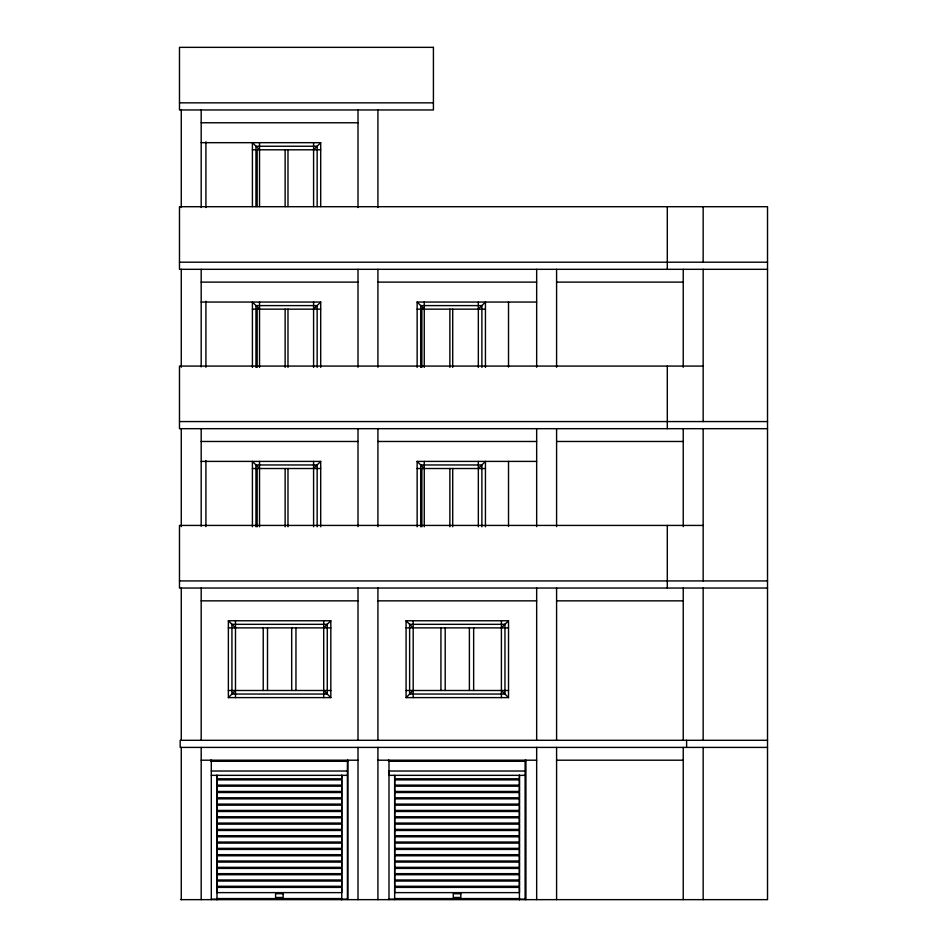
<?xml version="1.0" encoding="UTF-8"?>
<svg xmlns="http://www.w3.org/2000/svg" width="947" height="947" viewBox="0 0 947 947"><rect width="100%" height="100%" fill="white"/><g stroke="black" fill="none" stroke-linecap="round" stroke-linejoin="round"><path stroke-width="1.42" d="M313.587 149.792L320.702 142.677L320.702 206.576M313.587 309.16L320.702 302.046L320.702 367.4M313.587 468.516L320.702 461.402L320.702 526.757M478.33 309.16L485.444 302.046L485.444 367.4M228.369 697.608L330.823 697.608L330.823 620.77L228.369 620.77L228.369 697.608L235.483 690.493M478.33 468.516L485.444 461.402L485.444 526.757M323.708 627.885L330.823 620.77M406.074 697.608L508.515 697.608L508.515 620.77L406.074 620.77L406.074 697.608L413.188 690.493M501.401 627.885L508.515 620.77M179.48 102.844L433.418 102.844M201.19 122.767L358.002 122.767M201.19 142.677L320.702 142.677M252.411 149.792L320.702 149.792M179.48 262.201L767.52 262.201M767.52 269.315L179.48 269.315L179.48 206.706L767.52 206.706L767.52 899.65L347.892 899.65L347.892 760.204M201.19 282.123L358.002 282.123M377.924 282.123L536.665 282.123M556.587 282.123L683.237 282.123M201.19 302.046L320.702 302.046M417.142 367.4L417.142 302.046L536.665 302.046M252.411 309.16L320.702 309.16M417.142 309.16L485.444 309.16M703.159 366.075L179.48 366.075L179.48 428.683L767.52 428.683M179.48 421.569L767.52 421.569M201.19 441.48L358.002 441.48M377.924 441.48L536.665 441.48M556.587 441.48L683.237 441.48M201.19 461.402L320.702 461.402M417.142 526.757L417.142 461.402L536.665 461.402M252.411 468.516L320.702 468.516M417.142 468.516L485.444 468.516M703.159 525.431L179.48 525.431L179.48 588.04L767.52 588.04M179.48 580.925L767.52 580.925M201.19 600.848L358.002 600.848M377.924 600.848L536.665 600.848M556.587 600.848L683.237 600.848M228.369 627.885L330.823 627.885M406.074 627.885L508.515 627.885M228.369 690.493L330.823 690.493M406.074 690.493L508.515 690.493M767.52 740.294L180.19 740.294L180.19 747.408L767.52 747.408M201.19 760.204L358.002 760.204M377.924 760.204L536.665 760.204M556.587 760.204L683.237 760.204M347.892 761.293L210.826 761.293L210.826 760.204M211.299 771.024L347.419 771.024M525.112 771.024L388.992 771.024L388.992 775.344L525.112 775.344M211.299 775.344L347.419 775.344M211.299 899.188L216.97 899.188M341.749 899.188L347.419 899.188M388.992 899.188L394.662 899.188M519.441 899.188L525.112 899.188M180.794 899.65L347.419 899.65L347.419 760.204M417.142 302.046L424.256 309.16M259.525 149.792L252.411 142.677L252.411 206.576M417.142 461.402L424.256 468.516M259.525 309.16L252.411 302.046L252.411 367.4M501.401 690.493L508.515 697.608M259.525 468.516L252.411 461.402L252.411 526.757M406.074 620.77L413.188 627.885M323.708 690.493L330.823 697.608M228.369 620.77L235.483 627.885M703.159 206.706L703.159 262.201M703.159 269.315L703.159 421.569M703.159 428.683L703.159 580.925M703.159 588.04L703.159 740.294M703.159 747.408L703.159 899.65M686.611 740.294L686.611 747.408M683.237 269.315L683.237 367.258M683.237 428.683L683.237 526.615M683.237 588.04L683.237 740.294M683.237 747.408L683.237 899.65M667.304 206.706L667.304 269.315M667.304 366.075L667.304 428.683M667.304 525.431L667.304 588.04M556.587 269.315L556.587 367.258M556.587 428.683L556.587 526.615M556.587 588.04L556.587 740.294M556.587 747.408L556.587 899.65M536.665 269.315L536.665 367.258M536.665 428.683L536.665 526.615M536.665 588.04L536.665 740.294M536.665 747.408L536.665 899.65M525.928 760.204L525.928 899.65M525.585 760.204L525.585 761.293L388.519 761.293L388.519 760.204M525.112 760.204L525.112 899.65M508.515 302.046L508.515 367.057M508.515 461.402L508.515 526.425M501.401 620.77L501.401 697.608M481.881 367.4L481.881 305.597L420.705 305.597L420.705 367.4M481.881 526.757L481.881 464.965L420.705 464.965L420.705 526.757M478.33 302.046L478.33 367.4M478.33 461.402L478.33 526.757M473.654 627.885L473.654 690.493M469.392 627.885L469.392 690.493M452.713 309.16L452.713 367.4M452.713 468.516L452.713 526.757M449.872 309.16L449.872 367.4M449.872 468.516L449.872 526.757M445.197 627.885L445.197 690.493M440.935 627.885L440.935 690.493M424.256 302.046L424.256 367.4M424.256 461.402L424.256 526.757M421.889 309.16L421.889 367.4M421.889 468.516L421.889 526.757M413.188 620.77L413.188 697.608M388.992 760.204L388.992 899.65M377.924 109.959L377.924 207.511M377.924 269.315L377.924 367.258M377.924 428.683L377.924 526.615M377.924 588.04L377.924 740.294M377.924 747.408L377.924 899.65M358.002 109.959L358.002 207.511M358.002 269.315L358.002 367.258M358.002 428.683L358.002 526.615M358.002 588.04L358.002 740.294M358.002 747.408L358.002 899.65M323.708 620.77L323.708 697.608M317.15 206.576L317.15 146.24L255.962 146.24L255.962 206.576M317.15 367.4L317.15 305.597L255.962 305.597L255.962 367.4M317.15 526.757L317.15 464.965L255.962 464.965L255.962 526.757M313.587 142.677L313.587 206.576M313.587 302.046L313.587 367.4M313.587 461.402L313.587 526.757M295.961 627.885L295.961 690.493M291.688 627.885L291.688 690.493M287.983 149.792L287.983 206.576M287.983 309.16L287.983 367.4M287.983 468.516L287.983 526.757M285.13 149.792L285.13 206.576M285.13 309.16L285.13 367.4M285.13 468.516L285.13 526.757M267.504 627.885L267.504 690.493M263.23 627.885L263.23 690.493M259.525 142.677L259.525 206.576M259.525 302.046L259.525 367.4M259.525 461.402L259.525 526.757M257.146 149.792L257.146 206.576M257.146 309.16L257.146 367.4M257.146 468.516L257.146 526.757M235.483 620.77L235.483 697.608M211.299 760.204L211.299 899.65M205.913 141.849L205.913 207.511M205.913 301.205L205.913 367.258M205.913 460.562L205.913 526.615M201.19 109.959L201.19 207.511M201.19 269.315L201.19 366.88M201.19 428.683L201.19 526.236M201.19 588.04L201.19 740.294M201.19 747.408L201.19 899.65M181.268 109.959L181.268 207.511M181.268 269.315L181.268 367.258M181.268 428.683L181.268 526.615M181.268 588.04L181.268 740.294M181.268 747.408L181.268 899.65M216.97 898.573L216.97 899.65L216.97 775.297L216.97 778.801L341.749 778.801L341.749 775.297L341.749 899.65L341.749 898.573L216.97 898.573M216.97 887.386L216.97 892.619L341.749 892.619L341.749 887.386L216.97 887.386M216.97 881.053L216.97 886.297L341.749 886.297L341.749 881.053L216.97 881.053M216.97 874.732L216.97 879.976L341.749 879.976L341.749 874.732L216.97 874.732M216.97 868.411L216.97 873.655L341.749 873.655L341.749 868.411L216.97 868.411M216.97 862.09L216.97 867.334L341.749 867.334L341.749 862.09L216.97 862.09M216.97 855.768L216.97 861.001L341.749 861.001L341.749 855.768L216.97 855.768M216.97 849.435L216.97 854.679L341.749 854.679L341.749 849.435L216.97 849.435M216.97 843.114L216.97 848.358L341.749 848.358L341.749 843.114L216.97 843.114M216.97 836.793L216.97 842.037L341.749 842.037L341.749 836.793L216.97 836.793M216.97 830.472L216.97 835.716L341.749 835.716L341.749 830.472L216.97 830.472M216.97 824.15L216.97 829.394L341.749 829.394L341.749 824.15L216.97 824.15M216.97 817.817L216.97 823.061L341.749 823.061L341.749 817.817L216.97 817.817M216.97 811.496L216.97 816.74L341.749 816.74L341.749 811.496L216.97 811.496M216.97 805.175L216.97 810.419L341.749 810.419L341.749 805.175L216.97 805.175M216.97 798.854L216.97 804.098L341.749 804.098L341.749 798.854L216.97 798.854M216.97 792.532L216.97 797.776L341.749 797.776L341.749 792.532L216.97 792.532M216.97 786.199L216.97 791.443L341.749 791.443L341.749 786.199L216.97 786.199M216.97 779.878L216.97 785.122L341.749 785.122L341.749 779.878L216.97 779.878M394.674 898.573L394.662 899.65L394.674 775.297L394.674 778.801L519.441 778.801L519.441 775.297L519.441 899.65L519.441 898.573L394.674 898.573M394.674 887.386L394.674 892.619L519.441 892.619L519.441 887.386L394.674 887.386M394.674 881.053L394.674 886.297L519.441 886.297L519.441 881.053L394.674 881.053M394.674 874.732L394.674 879.976L519.441 879.976L519.441 874.732L394.674 874.732M394.674 868.411L394.674 873.655L519.441 873.655L519.441 868.411L394.674 868.411M394.674 862.09L394.674 867.334L519.441 867.334L519.441 862.09L394.674 862.09M394.674 855.768L394.674 861.001L519.441 861.001L519.441 855.768L394.674 855.768M394.674 849.435L394.674 854.679L519.441 854.679L519.441 849.435L394.674 849.435M394.674 843.114L394.674 848.358L519.441 848.358L519.441 843.114L394.674 843.114M394.674 836.793L394.674 842.037L519.441 842.037L519.441 836.793L394.674 836.793M394.674 830.472L394.674 835.716L519.441 835.716L519.441 830.472L394.674 830.472M394.674 824.15L394.674 829.394L519.441 829.394L519.441 824.15L394.674 824.15M394.674 817.817L394.674 823.061L519.441 823.061L519.441 817.817L394.674 817.817M394.674 811.496L394.674 816.74L519.441 816.74L519.441 811.496L394.674 811.496M394.674 805.175L394.674 810.419L519.441 810.419L519.441 805.175L394.674 805.175M394.674 798.854L394.674 804.098L519.441 804.098L519.441 798.854L394.674 798.854M394.674 792.532L394.674 797.776L519.441 797.776L519.441 792.532L394.674 792.532M394.674 786.199L394.674 791.443L519.441 791.443L519.441 786.199L394.674 786.199M394.674 779.878L394.674 785.122L519.441 785.122L519.441 779.878L394.674 779.878M433.418 47.35L179.48 47.35L179.48 109.959L433.418 109.959L433.418 47.35M327.26 624.322L231.932 624.322L231.932 694.044L327.26 694.044L327.26 624.322M504.964 624.322L409.625 624.322L409.625 694.044L504.964 694.044L504.964 624.322M283.141 893.708L275.577 893.708L275.577 897.484L283.141 897.484L283.141 893.708M460.834 893.708L453.27 893.708L453.27 897.484L460.834 897.484L460.834 893.708"/></g></svg>
